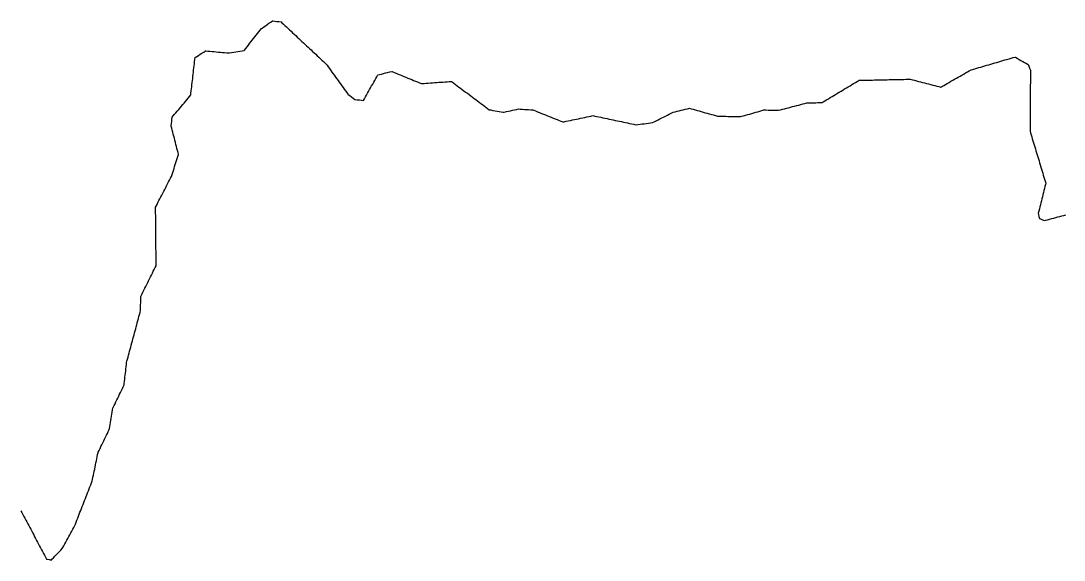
# Model space of a CAD drawing. Header units: millimetres. Extents: x 257 to 2289, y 96 to 1983.
# Drawn here: x 824.6 to 1321, y 96.2 to 352.6 of the extents above; entities that cross this region are included whole.
import ezdxf

# ---------------------------------------------------------------- set-up
doc = ezdxf.new("R2010")
doc.units = ezdxf.units.MM
doc.layers.add('ALL_ISLANDS', color=7, linetype='Continuous')
doc.layers.add('OUTLINE_ISLAND_01', color=7, linetype='Continuous')

msp = doc.modelspace()

# ---------------------------------------------------------------- linework, layer by layer
at = {"layer": 'ALL_ISLANDS'}
msp.add_lwpolyline([(824.5941, 119.6508), (825.0643, 118.7683), (825.5346, 117.8858), (826.0048, 117.0032), (826.4751, 116.1207), (826.9453, 115.2382), (827.4155, 114.3556), (827.8858, 113.4731), (828.356, 112.5906), (828.8263, 111.708), (829.2965, 110.8255), (829.7668, 109.943), (830.237, 109.0604), (830.7073, 108.1779), (831.1775, 107.2954), (831.6478, 106.4128), (832.118, 105.5303), (832.5883, 104.6478), (833.0585, 103.7652), (833.5288, 102.8827), (833.999, 102.0002), (834.4693, 101.1176), (834.9395, 100.2351), (835.4098, 99.3526), (835.88, 98.47), (836.3503, 97.5875), (836.8205, 96.705), (837.1025, 96.6391), (838.0763, 96.4118), (839.0501, 96.1844), (839.4167, 96.5695), (840.1062, 97.2938), (840.7957, 98.0181), (841.4852, 98.7424), (842.1746, 99.4667), (842.8641, 100.1909), (843.5536, 100.9152), (844.2431, 101.6395), (844.514, 102.1318), (844.996, 103.008), (845.478, 103.8842), (845.96, 104.7603), (846.442, 105.6365), (846.924, 106.5126), (847.4061, 107.3888), (847.8881, 108.265), (848.3701, 109.1411), (848.8521, 110.0173), (849.3341, 110.8935), (849.8161, 111.7696), (850.2981, 112.6458), (850.5669, 113.3338), (850.9307, 114.2653), (851.2946, 115.1967), (851.6584, 116.1282), (852.0223, 117.0597), (852.3861, 117.9911), (852.7499, 118.9226), (853.1138, 119.854), (853.4776, 120.7855), (853.8415, 121.717), (854.2053, 122.6484), (854.5692, 123.5799), (854.933, 124.5113), (855.2968, 125.4428), (855.6607, 126.3743), (856.0245, 127.3057), (856.3884, 128.2372), (856.7522, 129.1686), (857.116, 130.1001), (857.4799, 131.0316), (857.8437, 131.963), (858.2076, 132.8945), (858.5714, 133.826), (858.7265, 134.5817), (858.9275, 135.5613), (859.1285, 136.5409), (859.3294, 137.5205), (859.5304, 138.5001), (859.7314, 139.4797), (859.9324, 140.4593), (860.1334, 141.4388), (860.3344, 142.4184), (860.5354, 143.398), (860.7364, 144.3776), (860.9374, 145.3572), (861.1384, 146.3368), (861.3394, 147.3164), (861.4053, 147.4522), (861.8423, 148.3516), (862.2794, 149.2511), (862.7164, 150.1505), (863.1534, 151.05), (863.5904, 151.9494), (864.0274, 152.8489), (864.4645, 153.7483), (864.9015, 154.6478), (865.3385, 155.5472), (865.7755, 156.4467), (866.2125, 157.3461), (866.6496, 158.2456), (866.7282, 158.7001), (866.8987, 159.6854), (867.0692, 160.6708), (867.2398, 161.6561), (867.4103, 162.6415), (867.5808, 163.6269), (867.7513, 164.6122), (867.9219, 165.5976), (868.0924, 166.5829), (868.2629, 167.5683), (868.4334, 168.5536), (868.5339, 168.7607), (868.9707, 169.6603), (869.4075, 170.5598), (869.8443, 171.4594), (870.281, 172.359), (870.7178, 173.2585), (871.1546, 174.1581), (871.5914, 175.0577), (872.0281, 175.9573), (872.4649, 176.8568), (872.9017, 177.7564), (873.3385, 178.656), (873.7752, 179.5555), (873.8418, 180.1755), (873.9485, 181.1698), (874.0553, 182.1641), (874.162, 183.1584), (874.2687, 184.1527), (874.3755, 185.147), (874.4822, 186.1413), (874.5889, 187.1355), (874.6956, 188.1298), (874.8024, 189.1241), (874.9091, 190.1184), (875.0758, 190.7365), (875.3363, 191.702), (875.5967, 192.6675), (875.8572, 193.633), (876.1176, 194.5984), (876.3781, 195.5639), (876.6385, 196.5294), (876.899, 197.4949), (877.1594, 198.4604), (877.4199, 199.4259), (877.6803, 200.3914), (877.9407, 201.3569), (878.2012, 202.3223), (878.4616, 203.2878), (878.7221, 204.2533), (878.9825, 205.2188), (879.243, 206.1843), (879.5034, 207.1498), (879.7639, 208.1153), (880.0243, 209.0808), (880.2848, 210.0463), (880.5452, 211.0117), (880.8057, 211.9772), (881.0661, 212.9427), (881.3265, 213.9082), (881.587, 214.8737), (881.5945, 215.5693), (881.6053, 216.5692), (881.6161, 217.5692), (881.6269, 218.5691), (881.6376, 219.5691), (881.6484, 220.569), (881.6592, 221.569), (881.8145, 221.8789), (882.2625, 222.7729), (882.7105, 223.667), (883.1586, 224.561), (883.6066, 225.455), (884.0546, 226.3491), (884.5026, 227.2431), (884.9506, 228.1371), (885.3986, 229.0312), (885.8466, 229.9252), (886.2946, 230.8192), (886.7426, 231.7133), (887.1906, 232.6073), (887.6386, 233.5013), (888.0866, 234.3954), (888.5346, 235.2894), (888.9826, 236.1834), (888.9749, 237.0177), (888.9657, 238.0176), (888.9565, 239.0176), (888.9472, 240.0175), (888.938, 241.0175), (888.9288, 242.0174), (888.9196, 243.0174), (888.9103, 244.0174), (888.9011, 245.0173), (888.8919, 246.0173), (888.8827, 247.0172), (888.8734, 248.0172), (888.8642, 249.0172), (888.855, 250.0171), (888.8458, 251.0171), (888.8365, 252.017), (888.8273, 253.017), (888.8181, 254.0169), (888.8089, 255.0169), (888.7997, 256.0169), (888.7904, 257.0168), (888.7812, 258.0168), (888.772, 259.0167), (888.7628, 260.0167), (888.7535, 261.0166), (888.7443, 262.0166), (888.7351, 263.0166), (888.7259, 264.0165), (888.9396, 264.4309), (889.398, 265.3196), (889.8565, 266.2083), (890.3149, 267.097), (890.7734, 267.9857), (891.2318, 268.8745), (891.6903, 269.7632), (892.1487, 270.6519), (892.6072, 271.5406), (893.0656, 272.4293), (893.5241, 273.3181), (893.9825, 274.2068), (894.441, 275.0955), (894.8994, 275.9842), (895.3579, 276.873), (895.8163, 277.7617), (896.2748, 278.6504), (896.5744, 279.5936), (896.8771, 280.5467), (897.1798, 281.4997), (897.4825, 282.4528), (897.7853, 283.4059), (898.088, 284.359), (898.3907, 285.312), (898.6935, 286.2651), (898.9962, 287.2182), (899.2989, 288.1713), (899.6017, 289.1244), (899.3833, 289.9737), (899.1342, 290.9422), (898.8852, 291.9107), (898.6362, 292.8792), (898.3871, 293.8477), (898.1381, 294.8162), (897.8891, 295.7847), (897.64, 296.7531), (897.391, 297.7216), (897.142, 298.6901), (896.8929, 299.6586), (896.6439, 300.6271), (896.3949, 301.5956), (896.1459, 302.5641), (896.1661, 302.7506), (896.2744, 303.7447), (896.3826, 304.7388), (896.4908, 305.733), (896.599, 306.7271), (897.1409, 307.3792), (897.78, 308.1484), (898.4191, 308.9175), (899.0582, 309.6866), (899.6973, 310.4557), (900.3364, 311.2248), (900.9755, 311.994), (901.6146, 312.7631), (902.2537, 313.5322), (902.8928, 314.3013), (903.5319, 315.0705), (904.171, 315.8396), (904.8101, 316.6087), (905.4492, 317.3778), (905.5525, 318.2646), (905.6683, 319.2579), (905.784, 320.2511), (905.8997, 321.2444), (906.0155, 322.2377), (906.1312, 323.231), (906.2469, 324.2243), (906.3627, 325.2175), (906.4784, 326.2108), (906.5942, 327.2041), (906.7099, 328.1974), (906.8256, 329.1907), (906.9414, 330.1839), (907.0571, 331.1772), (907.1728, 332.1705), (907.2886, 333.1638), (907.4043, 334.1571), (907.5201, 335.1503), (908.2664, 335.6252), (909.1101, 336.162), (909.9538, 336.6988), (910.7975, 337.2356), (911.6413, 337.7724), (912.485, 338.3092), (912.5846, 338.3004), (913.5807, 338.2127), (914.5768, 338.1249), (915.573, 338.0372), (916.5691, 337.9494), (917.5653, 337.8617), (918.5614, 337.7739), (919.5576, 337.6862), (920.5537, 337.5984), (921.5498, 337.5107), (922.546, 337.423), (923.5421, 337.3352), (923.9148, 337.3952), (924.9021, 337.5541), (925.8894, 337.7129), (926.8767, 337.8718), (927.864, 338.0307), (928.8513, 338.1896), (929.8386, 338.3485), (930.8259, 338.5073), (930.9897, 338.7139), (931.6112, 339.4973), (932.2328, 340.2807), (932.8543, 341.0641), (933.4758, 341.8475), (934.0973, 342.6308), (934.7189, 343.4142), (935.3404, 344.1976), (935.9619, 344.981), (936.5834, 345.7644), (937.2049, 346.5478), (937.8265, 347.3312), (938.448, 348.1146), (939.0695, 348.898), (939.39, 349.1238), (940.2074, 349.6998), (941.0249, 350.2757), (941.8424, 350.8517), (942.6599, 351.4277), (943.4773, 352.0036), (944.2948, 352.5796), (944.4431, 352.5627), (945.4367, 352.4499), (946.4303, 352.337), (947.4239, 352.2242), (948.4175, 352.1113), (948.8271, 351.7278), (949.557, 351.0443), (950.2869, 350.3607), (951.0169, 349.6772), (951.7468, 348.9937), (952.4767, 348.3102), (953.2066, 347.6266), (953.9366, 346.9431), (954.6665, 346.2596), (955.3964, 345.5761), (956.1263, 344.8925), (956.8563, 344.209), (957.5862, 343.5255), (958.3161, 342.8419), (959.046, 342.1584), (959.776, 341.4749), (960.5059, 340.7914), (961.2358, 340.1078), (961.9657, 339.4243), (962.6957, 338.7408), (963.4256, 338.0573), (964.1555, 337.3737), (964.8854, 336.6902), (965.6154, 336.0067), (966.3453, 335.3231), (967.0752, 334.6396), (967.8051, 333.9561), (968.5351, 333.2726), (969.265, 332.589), (969.9949, 331.9055), (970.2923, 331.4928), (970.8769, 330.6815), (971.4616, 329.8702), (972.0462, 329.0589), (972.6309, 328.2476), (973.2155, 327.4363), (973.8001, 326.6251), (974.3848, 325.8138), (974.9694, 325.0025), (975.5541, 324.1912), (976.1387, 323.3799), (976.7233, 322.5686), (977.308, 321.7573), (977.8926, 320.946), (978.4772, 320.1347), (979.0619, 319.3234), (979.6465, 318.5121), (980.2312, 317.7008), (980.2971, 317.6513), (981.0965, 317.0505), (981.8958, 316.4497), (982.6952, 315.8489), (983.4946, 315.2481), (983.7024, 315.2252), (984.6964, 315.1161), (985.6904, 315.0069), (986.6845, 314.8978), (987.6785, 314.7886), (988.0966, 315.5348), (988.5855, 316.4071), (989.0744, 317.2795), (989.5632, 318.1519), (990.0521, 319.0242), (990.541, 319.8966), (991.0298, 320.7689), (991.5187, 321.6413), (992.0075, 322.5137), (992.4964, 323.386), (992.9853, 324.2584), (993.4741, 325.1307), (993.963, 326.0031), (994.4519, 326.8755), (995.2448, 327.0749), (996.2146, 327.3187), (997.1844, 327.5626), (998.1542, 327.8065), (999.124, 328.0504), (1000.0938, 328.2943), (1001.0637, 328.5382), (1001.3212, 328.4331), (1002.2472, 328.0556), (1003.1732, 327.678), (1004.0992, 327.3004), (1005.0251, 326.9228), (1005.9511, 326.5452), (1006.8771, 326.1676), (1007.8031, 325.79), (1008.729, 325.4125), (1009.655, 325.0349), (1010.581, 324.6573), (1011.507, 324.2797), (1012.4329, 323.9021), (1013.3589, 323.5245), (1014.2849, 323.147), (1015.2109, 322.7694), (1015.495, 322.79), (1016.4924, 322.8625), (1017.4897, 322.935), (1018.4871, 323.0075), (1019.4845, 323.08), (1020.4818, 323.1525), (1021.4792, 323.225), (1022.4766, 323.2975), (1023.4739, 323.37), (1024.4713, 323.4425), (1025.4687, 323.515), (1026.466, 323.5875), (1027.4634, 323.66), (1028.4608, 323.7325), (1029.4581, 323.805), (1029.8382, 323.5211), (1030.6393, 322.9226), (1031.4405, 322.3241), (1032.2416, 321.7256), (1033.0427, 321.1271), (1033.8438, 320.5286), (1034.645, 319.9301), (1035.4461, 319.3316), (1036.2472, 318.7331), (1037.0483, 318.1346), (1037.8495, 317.5362), (1038.6506, 316.9377), (1039.4517, 316.3392), (1040.2529, 315.7407), (1041.054, 315.1422), (1041.8551, 314.5437), (1042.6562, 313.9452), (1043.4574, 313.3467), (1044.2585, 312.7482), (1045.0596, 312.1497), (1045.8607, 311.5512), (1046.6619, 310.9527), (1047.463, 310.3542), (1048.2556, 310.2122), (1049.2399, 310.0358), (1050.2243, 309.8593), (1051.2086, 309.6829), (1052.1929, 309.5065), (1053.1772, 309.3301), (1054.1615, 309.1537), (1054.631, 309.2522), (1055.6096, 309.4576), (1056.5883, 309.6629), (1057.567, 309.8683), (1058.5457, 310.0737), (1059.5244, 310.2791), (1060.5031, 310.4844), (1061.4817, 310.6898), (1062.2283, 310.6436), (1063.2264, 310.5818), (1064.2245, 310.52), (1065.2226, 310.4582), (1066.2207, 310.3964), (1067.2188, 310.3345), (1068.2169, 310.2727), (1068.6182, 310.111), (1069.5457, 309.7372), (1070.4733, 309.3634), (1071.4008, 308.9897), (1072.3283, 308.6159), (1073.2558, 308.2421), (1074.1834, 307.8684), (1075.1109, 307.4946), (1076.0384, 307.1208), (1076.9659, 306.747), (1077.8934, 306.3733), (1078.821, 305.9995), (1079.7485, 305.6257), (1080.676, 305.2519), (1081.6035, 304.8782), (1082.531, 304.5044), (1083.1284, 304.6301), (1084.1069, 304.8361), (1085.0855, 305.0421), (1086.064, 305.248), (1087.0426, 305.454), (1088.0212, 305.66), (1088.9997, 305.8659), (1089.9783, 306.0719), (1090.9568, 306.2779), (1091.9354, 306.4838), (1092.914, 306.6898), (1093.8925, 306.8957), (1094.8711, 307.1017), (1095.8496, 307.3077), (1096.8282, 307.5136), (1097.6331, 307.3439), (1098.6116, 307.1377), (1099.5901, 306.9314), (1100.5686, 306.7251), (1101.5471, 306.5188), (1102.5255, 306.3125), (1103.504, 306.1062), (1104.4825, 305.8999), (1105.461, 305.6936), (1106.4395, 305.4873), (1107.418, 305.281), (1108.3965, 305.0747), (1109.375, 304.8684), (1110.3535, 304.6621), (1111.332, 304.4558), (1112.3104, 304.2495), (1113.2889, 304.0432), (1114.2674, 303.8369), (1115.2459, 303.6306), (1116.2244, 303.4243), (1117.2029, 303.2181), (1117.2187, 303.22), (1118.2114, 303.3404), (1119.2041, 303.4609), (1120.1968, 303.5813), (1121.1896, 303.7017), (1122.1823, 303.8222), (1123.175, 303.9426), (1124.1677, 304.0631), (1125.1604, 304.1835), (1125.9988, 304.6075), (1126.8912, 305.0589), (1127.7836, 305.5102), (1128.6759, 305.9615), (1129.5683, 306.4128), (1130.4606, 306.8641), (1131.353, 307.3155), (1132.2454, 307.7668), (1133.1377, 308.2181), (1134.0301, 308.6694), (1134.9225, 309.1207), (1134.9359, 309.1241), (1135.9068, 309.3635), (1136.8777, 309.6029), (1137.8486, 309.8424), (1138.8195, 310.0818), (1139.7905, 310.3212), (1140.7614, 310.5607), (1141.7323, 310.8001), (1142.7032, 311.0396), (1143.5135, 310.8127), (1144.4764, 310.5431), (1145.4394, 310.2735), (1146.4024, 310.0039), (1147.3654, 309.7343), (1148.3283, 309.4647), (1149.2913, 309.1951), (1150.2543, 308.9255), (1151.2172, 308.6559), (1152.1802, 308.3863), (1153.1432, 308.1167), (1154.1062, 307.8471), (1155.0691, 307.5775), (1156.0321, 307.3079), (1156.0618, 307.3072), (1157.0615, 307.2845), (1158.0613, 307.2618), (1159.061, 307.2391), (1160.0608, 307.2164), (1161.0605, 307.1937), (1162.0603, 307.1709), (1163.06, 307.1482), (1164.0597, 307.1255), (1165.0595, 307.1028), (1166.0592, 307.0801), (1167.059, 307.0574), (1167.5495, 307.1983), (1168.5106, 307.4744), (1169.4717, 307.7505), (1170.4329, 308.0265), (1171.394, 308.3026), (1172.3551, 308.5787), (1173.3163, 308.8548), (1174.2774, 309.1309), (1175.2385, 309.407), (1176.1997, 309.683), (1177.1608, 309.9591), (1178.1219, 310.2352), (1179.1127, 310.212), (1180.1125, 310.1886), (1181.1122, 310.1651), (1182.1119, 310.1417), (1183.1116, 310.1183), (1184.1114, 310.0949), (1185.1111, 310.0714), (1186.0071, 310.3048), (1186.9748, 310.5568), (1187.9425, 310.8088), (1188.9103, 311.0608), (1189.878, 311.3128), (1190.8457, 311.5648), (1191.8134, 311.8168), (1192.7812, 312.0688), (1193.7489, 312.3209), (1194.7166, 312.5729), (1195.6843, 312.8249), (1196.6521, 313.0769), (1197.6198, 313.3289), (1198.5875, 313.5809), (1198.8569, 313.5873), (1199.8566, 313.611), (1200.8563, 313.6347), (1201.856, 313.6584), (1202.8557, 313.6821), (1203.8555, 313.7059), (1204.8552, 313.7296), (1205.8549, 313.7533), (1206.2879, 314.0143), (1207.1443, 314.5306), (1208.0007, 315.0468), (1208.8572, 315.5631), (1209.7136, 316.0794), (1210.57, 316.5956), (1211.4265, 317.1119), (1212.2829, 317.6282), (1213.1393, 318.1444), (1213.9957, 318.6607), (1214.8522, 319.177), (1215.7086, 319.6933), (1216.565, 320.2095), (1217.4214, 320.7258), (1218.2779, 321.2421), (1219.1343, 321.7583), (1219.9907, 322.2746), (1220.8471, 322.7909), (1221.7036, 323.3071), (1222.56, 323.8234), (1223.4164, 324.3397), (1223.7514, 324.3465), (1224.7512, 324.3667), (1225.751, 324.3869), (1226.7508, 324.4072), (1227.7506, 324.4274), (1228.7504, 324.4476), (1229.7502, 324.4679), (1230.75, 324.4881), (1231.7498, 324.5083), (1232.7496, 324.5286), (1233.7494, 324.5488), (1234.7492, 324.569), (1235.749, 324.5893), (1236.7488, 324.6095), (1237.7486, 324.6297), (1238.7483, 324.65), (1239.7481, 324.6702), (1240.7479, 324.6904), (1241.7477, 324.7107), (1242.7475, 324.7309), (1243.7473, 324.7511), (1244.7471, 324.7714), (1245.7469, 324.7916), (1246.7467, 324.8119), (1247.7465, 324.8321), (1247.8134, 324.815), (1248.7823, 324.5673), (1249.7511, 324.3197), (1250.72, 324.072), (1251.6888, 323.8244), (1252.6577, 323.5767), (1253.6265, 323.3291), (1254.5954, 323.0814), (1255.5642, 322.8338), (1256.5331, 322.5861), (1257.5019, 322.3385), (1258.4708, 322.0908), (1259.4396, 321.8432), (1260.4085, 321.5955), (1261.3773, 321.3479), (1262.3462, 321.1002), (1262.8202, 321.3702), (1263.6892, 321.865), (1264.5581, 322.3599), (1265.4271, 322.8548), (1266.2961, 323.3496), (1267.165, 323.8445), (1268.034, 324.3393), (1268.903, 324.8342), (1269.772, 325.3291), (1270.6409, 325.8239), (1271.5099, 326.3188), (1272.3789, 326.8137), (1273.2478, 327.3085), (1274.1168, 327.8034), (1274.9858, 328.2982), (1275.8548, 328.7931), (1276.7237, 329.288), (1277.4935, 329.5122), (1278.4536, 329.7919), (1279.4137, 330.0715), (1280.3738, 330.3512), (1281.3339, 330.6309), (1282.294, 330.9105), (1283.2541, 331.1902), (1284.2142, 331.4699), (1285.1743, 331.7496), (1286.1344, 332.0292), (1287.0945, 332.3089), (1288.0546, 332.5886), (1289.0147, 332.8682), (1289.9748, 333.1479), (1290.9349, 333.4276), (1291.895, 333.7072), (1292.8551, 333.9869), (1293.8152, 334.2666), (1294.7752, 334.5462), (1295.7353, 334.8259), (1296.6954, 335.1056), (1297.6555, 335.3852), (1297.8548, 335.2726), (1298.7253, 334.7804), (1299.5958, 334.2882), (1300.4663, 333.796), (1301.3368, 333.3039), (1302.2073, 332.8117), (1303.0778, 332.3195), (1303.9483, 331.8273), (1304.2433, 331.0646), (1304.6041, 330.132), (1304.9649, 329.1993), (1304.9642, 329.0797), (1304.9578, 328.0798), (1304.9515, 327.0798), (1304.9452, 326.0798), (1304.9388, 325.0798), (1304.9325, 324.0798), (1304.9262, 323.0799), (1304.9198, 322.0799), (1304.9135, 321.0799), (1304.9071, 320.0799), (1304.9008, 319.0799), (1304.8945, 318.08), (1304.8881, 317.08), (1304.8818, 316.08), (1304.8754, 315.08), (1304.8691, 314.08), (1304.8628, 313.0801), (1304.8564, 312.0801), (1304.8501, 311.0801), (1304.8438, 310.0801), (1304.8374, 309.0801), (1304.8311, 308.0802), (1304.8247, 307.0802), (1304.8184, 306.0802), (1304.8121, 305.0802), (1304.8057, 304.0802), (1304.7994, 303.0803), (1304.7931, 302.0803), (1304.7867, 301.0803), (1304.7804, 300.0803), (1304.9959, 299.3689), (1305.2858, 298.4119), (1305.5757, 297.4548), (1305.8656, 296.4978), (1306.1555, 295.5407), (1306.4454, 294.5837), (1306.7353, 293.6266), (1307.0252, 292.6695), (1307.3151, 291.7125), (1307.605, 290.7554), (1307.8949, 289.7984), (1308.1848, 288.8413), (1308.4747, 287.8843), (1308.7646, 286.9272), (1309.0545, 285.9701), (1309.3444, 285.0131), (1309.6343, 284.056), (1309.9242, 283.099), (1310.2141, 282.1419), (1310.504, 281.1849), (1310.7939, 280.2278), (1311.0838, 279.2707), (1311.3737, 278.3137), (1311.6636, 277.3566), (1311.9535, 276.3996), (1312.2434, 275.4425), (1312.0814, 274.7864), (1311.8417, 273.8155), (1311.602, 272.8447), (1311.3623, 271.8738), (1311.1226, 270.903), (1310.883, 269.9321), (1310.6433, 268.9613), (1310.4036, 267.9904), (1310.1639, 267.0196), (1309.9242, 266.0487), (1309.6845, 265.0779), (1309.4448, 264.107), (1309.2052, 263.1362), (1308.9655, 262.1653), (1308.7258, 261.1945), (1308.8498, 260.5561), (1309.0405, 259.5745), (1309.2312, 258.5928), (1309.758, 258.3841), (1310.6878, 258.0159), (1311.6175, 257.6476), (1312.1848, 257.799), (1313.151, 258.0568), (1314.1172, 258.3145), (1315.0834, 258.5723), (1316.0496, 258.8301), (1317.0158, 259.0879), (1317.982, 259.3456), (1318.9482, 259.6034), (1319.9144, 259.8612), (1320.8806, 260.119), (1321.8468, 260.3767)], dxfattribs=at)
at = {"layer": 'OUTLINE_ISLAND_01'}
msp.add_lwpolyline([(824.5941, 119.6508), (825.0643, 118.7683), (825.5346, 117.8858), (826.0048, 117.0032), (826.4751, 116.1207), (826.9453, 115.2382), (827.4155, 114.3556), (827.8858, 113.4731), (828.356, 112.5906), (828.8263, 111.708), (829.2965, 110.8255), (829.7668, 109.943), (830.237, 109.0604), (830.7073, 108.1779), (831.1775, 107.2954), (831.6478, 106.4128), (832.118, 105.5303), (832.5883, 104.6478), (833.0585, 103.7652), (833.5288, 102.8827), (833.999, 102.0002), (834.4693, 101.1176), (834.9395, 100.2351), (835.4098, 99.3526), (835.88, 98.47), (836.3503, 97.5875), (836.8205, 96.705), (837.1025, 96.6391), (838.0763, 96.4118), (839.0501, 96.1844), (839.4167, 96.5695), (840.1062, 97.2938), (840.7957, 98.0181), (841.4852, 98.7424), (842.1746, 99.4667), (842.8641, 100.1909), (843.5536, 100.9152), (844.2431, 101.6395), (844.514, 102.1318), (844.996, 103.008), (845.478, 103.8842), (845.96, 104.7603), (846.442, 105.6365), (846.924, 106.5126), (847.4061, 107.3888), (847.8881, 108.265), (848.3701, 109.1411), (848.8521, 110.0173), (849.3341, 110.8935), (849.8161, 111.7696), (850.2981, 112.6458), (850.5669, 113.3338), (850.9307, 114.2653), (851.2946, 115.1967), (851.6584, 116.1282), (852.0223, 117.0597), (852.3861, 117.9911), (852.7499, 118.9226), (853.1138, 119.854), (853.4776, 120.7855), (853.8415, 121.717), (854.2053, 122.6484), (854.5692, 123.5799), (854.933, 124.5113), (855.2968, 125.4428), (855.6607, 126.3743), (856.0245, 127.3057), (856.3884, 128.2372), (856.7522, 129.1686), (857.116, 130.1001), (857.4799, 131.0316), (857.8437, 131.963), (858.2076, 132.8945), (858.5714, 133.826), (858.7265, 134.5817), (858.9275, 135.5613), (859.1285, 136.5409), (859.3294, 137.5205), (859.5304, 138.5001), (859.7314, 139.4797), (859.9324, 140.4593), (860.1334, 141.4388), (860.3344, 142.4184), (860.5354, 143.398), (860.7364, 144.3776), (860.9374, 145.3572), (861.1384, 146.3368), (861.3394, 147.3164), (861.4053, 147.4522), (861.8423, 148.3516), (862.2794, 149.2511), (862.7164, 150.1505), (863.1534, 151.05), (863.5904, 151.9494), (864.0274, 152.8489), (864.4645, 153.7483), (864.9015, 154.6478), (865.3385, 155.5472), (865.7755, 156.4467), (866.2125, 157.3461), (866.6496, 158.2456), (866.7282, 158.7001), (866.8987, 159.6854), (867.0692, 160.6708), (867.2398, 161.6561), (867.4103, 162.6415), (867.5808, 163.6269), (867.7513, 164.6122), (867.9219, 165.5976), (868.0924, 166.5829), (868.2629, 167.5683), (868.4334, 168.5536), (868.5339, 168.7607), (868.9707, 169.6603), (869.4075, 170.5598), (869.8443, 171.4594), (870.281, 172.359), (870.7178, 173.2585), (871.1546, 174.1581), (871.5914, 175.0577), (872.0281, 175.9573), (872.4649, 176.8568), (872.9017, 177.7564), (873.3385, 178.656), (873.7752, 179.5555), (873.8418, 180.1755), (873.9485, 181.1698), (874.0553, 182.1641), (874.162, 183.1584), (874.2687, 184.1527), (874.3755, 185.147), (874.4822, 186.1413), (874.5889, 187.1355), (874.6956, 188.1298), (874.8024, 189.1241), (874.9091, 190.1184), (875.0758, 190.7365), (875.3363, 191.702), (875.5967, 192.6675), (875.8572, 193.633), (876.1176, 194.5984), (876.3781, 195.5639), (876.6385, 196.5294), (876.899, 197.4949), (877.1594, 198.4604), (877.4199, 199.4259), (877.6803, 200.3914), (877.9407, 201.3569), (878.2012, 202.3223), (878.4616, 203.2878), (878.7221, 204.2533), (878.9825, 205.2188), (879.243, 206.1843), (879.5034, 207.1498), (879.7639, 208.1153), (880.0243, 209.0808), (880.2848, 210.0463), (880.5452, 211.0117), (880.8057, 211.9772), (881.0661, 212.9427), (881.3265, 213.9082), (881.587, 214.8737), (881.5945, 215.5693), (881.6053, 216.5692), (881.6161, 217.5692), (881.6269, 218.5691), (881.6376, 219.5691), (881.6484, 220.569), (881.6592, 221.569), (881.8145, 221.8789), (882.2625, 222.7729), (882.7105, 223.667), (883.1586, 224.561), (883.6066, 225.455), (884.0546, 226.3491), (884.5026, 227.2431), (884.9506, 228.1371), (885.3986, 229.0312), (885.8466, 229.9252), (886.2946, 230.8192), (886.7426, 231.7133), (887.1906, 232.6073), (887.6386, 233.5013), (888.0866, 234.3954), (888.5346, 235.2894), (888.9826, 236.1834), (888.9749, 237.0177), (888.9657, 238.0176), (888.9565, 239.0176), (888.9472, 240.0175), (888.938, 241.0175), (888.9288, 242.0174), (888.9196, 243.0174), (888.9103, 244.0174), (888.9011, 245.0173), (888.8919, 246.0173), (888.8827, 247.0172), (888.8734, 248.0172), (888.8642, 249.0172), (888.855, 250.0171), (888.8458, 251.0171), (888.8365, 252.017), (888.8273, 253.017), (888.8181, 254.0169), (888.8089, 255.0169), (888.7997, 256.0169), (888.7904, 257.0168), (888.7812, 258.0168), (888.772, 259.0167), (888.7628, 260.0167), (888.7535, 261.0166), (888.7443, 262.0166), (888.7351, 263.0166), (888.7259, 264.0165), (888.9396, 264.4309), (889.398, 265.3196), (889.8565, 266.2083), (890.3149, 267.097), (890.7734, 267.9857), (891.2318, 268.8745), (891.6903, 269.7632), (892.1487, 270.6519), (892.6072, 271.5406), (893.0656, 272.4293), (893.5241, 273.3181), (893.9825, 274.2068), (894.441, 275.0955), (894.8994, 275.9842), (895.3579, 276.873), (895.8163, 277.7617), (896.2748, 278.6504), (896.5744, 279.5936), (896.8771, 280.5467), (897.1798, 281.4997), (897.4825, 282.4528), (897.7853, 283.4059), (898.088, 284.359), (898.3907, 285.312), (898.6935, 286.2651), (898.9962, 287.2182), (899.2989, 288.1713), (899.6017, 289.1244), (899.3833, 289.9737), (899.1342, 290.9422), (898.8852, 291.9107), (898.6362, 292.8792), (898.3871, 293.8477), (898.1381, 294.8162), (897.8891, 295.7847), (897.64, 296.7531), (897.391, 297.7216), (897.142, 298.6901), (896.8929, 299.6586), (896.6439, 300.6271), (896.3949, 301.5956), (896.1459, 302.5641), (896.1661, 302.7506), (896.2744, 303.7447), (896.3826, 304.7388), (896.4908, 305.733), (896.599, 306.7271), (897.1409, 307.3792), (897.78, 308.1484), (898.4191, 308.9175), (899.0582, 309.6866), (899.6973, 310.4557), (900.3364, 311.2248), (900.9755, 311.994), (901.6146, 312.7631), (902.2537, 313.5322), (902.8928, 314.3013), (903.5319, 315.0705), (904.171, 315.8396), (904.8101, 316.6087), (905.4492, 317.3778), (905.5525, 318.2646), (905.6683, 319.2579), (905.784, 320.2511), (905.8997, 321.2444), (906.0155, 322.2377), (906.1312, 323.231), (906.2469, 324.2243), (906.3627, 325.2175), (906.4784, 326.2108), (906.5942, 327.2041), (906.7099, 328.1974), (906.8256, 329.1907), (906.9414, 330.1839), (907.0571, 331.1772), (907.1728, 332.1705), (907.2886, 333.1638), (907.4043, 334.1571), (907.5201, 335.1503), (908.2664, 335.6252), (909.1101, 336.162), (909.9538, 336.6988), (910.7975, 337.2356), (911.6413, 337.7724), (912.485, 338.3092), (912.5846, 338.3004), (913.5807, 338.2127), (914.5768, 338.1249), (915.573, 338.0372), (916.5691, 337.9494), (917.5653, 337.8617), (918.5614, 337.7739), (919.5576, 337.6862), (920.5537, 337.5984), (921.5498, 337.5107), (922.546, 337.423), (923.5421, 337.3352), (923.9148, 337.3952), (924.9021, 337.5541), (925.8894, 337.7129), (926.8767, 337.8718), (927.864, 338.0307), (928.8513, 338.1896), (929.8386, 338.3485), (930.8259, 338.5073), (930.9897, 338.7139), (931.6112, 339.4973), (932.2328, 340.2807), (932.8543, 341.0641), (933.4758, 341.8475), (934.0973, 342.6308), (934.7189, 343.4142), (935.3404, 344.1976), (935.9619, 344.981), (936.5834, 345.7644), (937.2049, 346.5478), (937.8265, 347.3312), (938.448, 348.1146), (939.0695, 348.898), (939.39, 349.1238), (940.2074, 349.6998), (941.0249, 350.2757), (941.8424, 350.8517), (942.6599, 351.4277), (943.4773, 352.0036), (944.2948, 352.5796), (944.4431, 352.5627), (945.4367, 352.4499), (946.4303, 352.337), (947.4239, 352.2242), (948.4175, 352.1113), (948.8271, 351.7278), (949.557, 351.0443), (950.2869, 350.3607), (951.0169, 349.6772), (951.7468, 348.9937), (952.4767, 348.3102), (953.2066, 347.6266), (953.9366, 346.9431), (954.6665, 346.2596), (955.3964, 345.5761), (956.1263, 344.8925), (956.8563, 344.209), (957.5862, 343.5255), (958.3161, 342.8419), (959.046, 342.1584), (959.776, 341.4749), (960.5059, 340.7914), (961.2358, 340.1078), (961.9657, 339.4243), (962.6957, 338.7408), (963.4256, 338.0573), (964.1555, 337.3737), (964.8854, 336.6902), (965.6154, 336.0067), (966.3453, 335.3231), (967.0752, 334.6396), (967.8051, 333.9561), (968.5351, 333.2726), (969.265, 332.589), (969.9949, 331.9055), (970.2923, 331.4928), (970.8769, 330.6815), (971.4616, 329.8702), (972.0462, 329.0589), (972.6309, 328.2476), (973.2155, 327.4363), (973.8001, 326.6251), (974.3848, 325.8138), (974.9694, 325.0025), (975.5541, 324.1912), (976.1387, 323.3799), (976.7233, 322.5686), (977.308, 321.7573), (977.8926, 320.946), (978.4772, 320.1347), (979.0619, 319.3234), (979.6465, 318.5121), (980.2312, 317.7008), (980.2971, 317.6513), (981.0965, 317.0505), (981.8958, 316.4497), (982.6952, 315.8489), (983.4946, 315.2481), (983.7024, 315.2252), (984.6964, 315.1161), (985.6904, 315.0069), (986.6845, 314.8978), (987.6785, 314.7886), (988.0966, 315.5348), (988.5855, 316.4071), (989.0744, 317.2795), (989.5632, 318.1519), (990.0521, 319.0242), (990.541, 319.8966), (991.0298, 320.7689), (991.5187, 321.6413), (992.0075, 322.5137), (992.4964, 323.386), (992.9853, 324.2584), (993.4741, 325.1307), (993.963, 326.0031), (994.4519, 326.8755), (995.2448, 327.0749), (996.2146, 327.3187), (997.1844, 327.5626), (998.1542, 327.8065), (999.124, 328.0504), (1000.0938, 328.2943), (1001.0637, 328.5382), (1001.3212, 328.4331), (1002.2472, 328.0556), (1003.1732, 327.678), (1004.0992, 327.3004), (1005.0251, 326.9228), (1005.9511, 326.5452), (1006.8771, 326.1676), (1007.8031, 325.79), (1008.729, 325.4125), (1009.655, 325.0349), (1010.581, 324.6573), (1011.507, 324.2797), (1012.4329, 323.9021), (1013.3589, 323.5245), (1014.2849, 323.147), (1015.2109, 322.7694), (1015.495, 322.79), (1016.4924, 322.8625), (1017.4897, 322.935), (1018.4871, 323.0075), (1019.4845, 323.08), (1020.4818, 323.1525), (1021.4792, 323.225), (1022.4766, 323.2975), (1023.4739, 323.37), (1024.4713, 323.4425), (1025.4687, 323.515), (1026.466, 323.5875), (1027.4634, 323.66), (1028.4608, 323.7325), (1029.4581, 323.805), (1029.8382, 323.5211), (1030.6393, 322.9226), (1031.4405, 322.3241), (1032.2416, 321.7256), (1033.0427, 321.1271), (1033.8438, 320.5286), (1034.645, 319.9301), (1035.4461, 319.3316), (1036.2472, 318.7331), (1037.0483, 318.1346), (1037.8495, 317.5362), (1038.6506, 316.9377), (1039.4517, 316.3392), (1040.2529, 315.7407), (1041.054, 315.1422), (1041.8551, 314.5437), (1042.6562, 313.9452), (1043.4574, 313.3467), (1044.2585, 312.7482), (1045.0596, 312.1497), (1045.8607, 311.5512), (1046.6619, 310.9527), (1047.463, 310.3542), (1048.2556, 310.2122), (1049.2399, 310.0358), (1050.2243, 309.8593), (1051.2086, 309.6829), (1052.1929, 309.5065), (1053.1772, 309.3301), (1054.1615, 309.1537), (1054.631, 309.2522), (1055.6096, 309.4576), (1056.5883, 309.6629), (1057.567, 309.8683), (1058.5457, 310.0737), (1059.5244, 310.2791), (1060.5031, 310.4844), (1061.4817, 310.6898), (1062.2283, 310.6436), (1063.2264, 310.5818), (1064.2245, 310.52), (1065.2226, 310.4582), (1066.2207, 310.3964), (1067.2188, 310.3345), (1068.2169, 310.2727), (1068.6182, 310.111), (1069.5457, 309.7372), (1070.4733, 309.3634), (1071.4008, 308.9897), (1072.3283, 308.6159), (1073.2558, 308.2421), (1074.1834, 307.8684), (1075.1109, 307.4946), (1076.0384, 307.1208), (1076.9659, 306.747), (1077.8934, 306.3733), (1078.821, 305.9995), (1079.7485, 305.6257), (1080.676, 305.2519), (1081.6035, 304.8782), (1082.531, 304.5044), (1083.1284, 304.6301), (1084.1069, 304.8361), (1085.0855, 305.0421), (1086.064, 305.248), (1087.0426, 305.454), (1088.0212, 305.66), (1088.9997, 305.8659), (1089.9783, 306.0719), (1090.9568, 306.2779), (1091.9354, 306.4838), (1092.914, 306.6898), (1093.8925, 306.8957), (1094.8711, 307.1017), (1095.8496, 307.3077), (1096.8282, 307.5136), (1097.6331, 307.3439), (1098.6116, 307.1377), (1099.5901, 306.9314), (1100.5686, 306.7251), (1101.5471, 306.5188), (1102.5255, 306.3125), (1103.504, 306.1062), (1104.4825, 305.8999), (1105.461, 305.6936), (1106.4395, 305.4873), (1107.418, 305.281), (1108.3965, 305.0747), (1109.375, 304.8684), (1110.3535, 304.6621), (1111.332, 304.4558), (1112.3104, 304.2495), (1113.2889, 304.0432), (1114.2674, 303.8369), (1115.2459, 303.6306), (1116.2244, 303.4243), (1117.2029, 303.2181), (1117.2187, 303.22), (1118.2114, 303.3404), (1119.2041, 303.4609), (1120.1968, 303.5813), (1121.1896, 303.7017), (1122.1823, 303.8222), (1123.175, 303.9426), (1124.1677, 304.0631), (1125.1604, 304.1835), (1125.9988, 304.6075), (1126.8912, 305.0589), (1127.7836, 305.5102), (1128.6759, 305.9615), (1129.5683, 306.4128), (1130.4606, 306.8641), (1131.353, 307.3155), (1132.2454, 307.7668), (1133.1377, 308.2181), (1134.0301, 308.6694), (1134.9225, 309.1207), (1134.9359, 309.1241), (1135.9068, 309.3635), (1136.8777, 309.6029), (1137.8486, 309.8424), (1138.8195, 310.0818), (1139.7905, 310.3212), (1140.7614, 310.5607), (1141.7323, 310.8001), (1142.7032, 311.0396), (1143.5135, 310.8127), (1144.4764, 310.5431), (1145.4394, 310.2735), (1146.4024, 310.0039), (1147.3654, 309.7343), (1148.3283, 309.4647), (1149.2913, 309.1951), (1150.2543, 308.9255), (1151.2172, 308.6559), (1152.1802, 308.3863), (1153.1432, 308.1167), (1154.1062, 307.8471), (1155.0691, 307.5775), (1156.0321, 307.3079), (1156.0618, 307.3072), (1157.0615, 307.2845), (1158.0613, 307.2618), (1159.061, 307.2391), (1160.0608, 307.2164), (1161.0605, 307.1937), (1162.0603, 307.1709), (1163.06, 307.1482), (1164.0597, 307.1255), (1165.0595, 307.1028), (1166.0592, 307.0801), (1167.059, 307.0574), (1167.5495, 307.1983), (1168.5106, 307.4744), (1169.4717, 307.7505), (1170.4329, 308.0265), (1171.394, 308.3026), (1172.3551, 308.5787), (1173.3163, 308.8548), (1174.2774, 309.1309), (1175.2385, 309.407), (1176.1997, 309.683), (1177.1608, 309.9591), (1178.1219, 310.2352), (1179.1127, 310.212), (1180.1125, 310.1886), (1181.1122, 310.1651), (1182.1119, 310.1417), (1183.1116, 310.1183), (1184.1114, 310.0949), (1185.1111, 310.0714), (1186.0071, 310.3048), (1186.9748, 310.5568), (1187.9425, 310.8088), (1188.9103, 311.0608), (1189.878, 311.3128), (1190.8457, 311.5648), (1191.8134, 311.8168), (1192.7812, 312.0688), (1193.7489, 312.3209), (1194.7166, 312.5729), (1195.6843, 312.8249), (1196.6521, 313.0769), (1197.6198, 313.3289), (1198.5875, 313.5809), (1198.8569, 313.5873), (1199.8566, 313.611), (1200.8563, 313.6347), (1201.856, 313.6584), (1202.8557, 313.6821), (1203.8555, 313.7059), (1204.8552, 313.7296), (1205.8549, 313.7533), (1206.2879, 314.0143), (1207.1443, 314.5306), (1208.0007, 315.0468), (1208.8572, 315.5631), (1209.7136, 316.0794), (1210.57, 316.5956), (1211.4265, 317.1119), (1212.2829, 317.6282), (1213.1393, 318.1444), (1213.9957, 318.6607), (1214.8522, 319.177), (1215.7086, 319.6933), (1216.565, 320.2095), (1217.4214, 320.7258), (1218.2779, 321.2421), (1219.1343, 321.7583), (1219.9907, 322.2746), (1220.8471, 322.7909), (1221.7036, 323.3071), (1222.56, 323.8234), (1223.4164, 324.3397), (1223.7514, 324.3465), (1224.7512, 324.3667), (1225.751, 324.3869), (1226.7508, 324.4072), (1227.7506, 324.4274), (1228.7504, 324.4476), (1229.7502, 324.4679), (1230.75, 324.4881), (1231.7498, 324.5083), (1232.7496, 324.5286), (1233.7494, 324.5488), (1234.7492, 324.569), (1235.749, 324.5893), (1236.7488, 324.6095), (1237.7486, 324.6297), (1238.7483, 324.65), (1239.7481, 324.6702), (1240.7479, 324.6904), (1241.7477, 324.7107), (1242.7475, 324.7309), (1243.7473, 324.7511), (1244.7471, 324.7714), (1245.7469, 324.7916), (1246.7467, 324.8119), (1247.7465, 324.8321), (1247.8134, 324.815), (1248.7823, 324.5673), (1249.7511, 324.3197), (1250.72, 324.072), (1251.6888, 323.8244), (1252.6577, 323.5767), (1253.6265, 323.3291), (1254.5954, 323.0814), (1255.5642, 322.8338), (1256.5331, 322.5861), (1257.5019, 322.3385), (1258.4708, 322.0908), (1259.4396, 321.8432), (1260.4085, 321.5955), (1261.3773, 321.3479), (1262.3462, 321.1002), (1262.8202, 321.3702), (1263.6892, 321.865), (1264.5581, 322.3599), (1265.4271, 322.8548), (1266.2961, 323.3496), (1267.165, 323.8445), (1268.034, 324.3393), (1268.903, 324.8342), (1269.772, 325.3291), (1270.6409, 325.8239), (1271.5099, 326.3188), (1272.3789, 326.8137), (1273.2478, 327.3085), (1274.1168, 327.8034), (1274.9858, 328.2982), (1275.8548, 328.7931), (1276.7237, 329.288), (1277.4935, 329.5122), (1278.4536, 329.7919), (1279.4137, 330.0715), (1280.3738, 330.3512), (1281.3339, 330.6309), (1282.294, 330.9105), (1283.2541, 331.1902), (1284.2142, 331.4699), (1285.1743, 331.7496), (1286.1344, 332.0292), (1287.0945, 332.3089), (1288.0546, 332.5886), (1289.0147, 332.8682), (1289.9748, 333.1479), (1290.9349, 333.4276), (1291.895, 333.7072), (1292.8551, 333.9869), (1293.8152, 334.2666), (1294.7752, 334.5462), (1295.7353, 334.8259), (1296.6954, 335.1056), (1297.6555, 335.3852), (1297.8548, 335.2726), (1298.7253, 334.7804), (1299.5958, 334.2882), (1300.4663, 333.796), (1301.3368, 333.3039), (1302.2073, 332.8117), (1303.0778, 332.3195), (1303.9483, 331.8273), (1304.2433, 331.0646), (1304.6041, 330.132), (1304.9649, 329.1993), (1304.9642, 329.0797), (1304.9578, 328.0798), (1304.9515, 327.0798), (1304.9452, 326.0798), (1304.9388, 325.0798), (1304.9325, 324.0798), (1304.9262, 323.0799), (1304.9198, 322.0799), (1304.9135, 321.0799), (1304.9071, 320.0799), (1304.9008, 319.0799), (1304.8945, 318.08), (1304.8881, 317.08), (1304.8818, 316.08), (1304.8754, 315.08), (1304.8691, 314.08), (1304.8628, 313.0801), (1304.8564, 312.0801), (1304.8501, 311.0801), (1304.8438, 310.0801), (1304.8374, 309.0801), (1304.8311, 308.0802), (1304.8247, 307.0802), (1304.8184, 306.0802), (1304.8121, 305.0802), (1304.8057, 304.0802), (1304.7994, 303.0803), (1304.7931, 302.0803), (1304.7867, 301.0803), (1304.7804, 300.0803), (1304.9959, 299.3689), (1305.2858, 298.4119), (1305.5757, 297.4548), (1305.8656, 296.4978), (1306.1555, 295.5407), (1306.4454, 294.5837), (1306.7353, 293.6266), (1307.0252, 292.6695), (1307.3151, 291.7125), (1307.605, 290.7554), (1307.8949, 289.7984), (1308.1848, 288.8413), (1308.4747, 287.8843), (1308.7646, 286.9272), (1309.0545, 285.9701), (1309.3444, 285.0131), (1309.6343, 284.056), (1309.9242, 283.099), (1310.2141, 282.1419), (1310.504, 281.1849), (1310.7939, 280.2278), (1311.0838, 279.2707), (1311.3737, 278.3137), (1311.6636, 277.3566), (1311.9535, 276.3996), (1312.2434, 275.4425), (1312.0814, 274.7864), (1311.8417, 273.8155), (1311.602, 272.8447), (1311.3623, 271.8738), (1311.1226, 270.903), (1310.883, 269.9321), (1310.6433, 268.9613), (1310.4036, 267.9904), (1310.1639, 267.0196), (1309.9242, 266.0487), (1309.6845, 265.0779), (1309.4448, 264.107), (1309.2052, 263.1362), (1308.9655, 262.1653), (1308.7258, 261.1945), (1308.8498, 260.5561), (1309.0405, 259.5745), (1309.2312, 258.5928), (1309.758, 258.3841), (1310.6878, 258.0159), (1311.6175, 257.6476), (1312.1848, 257.799), (1313.151, 258.0568), (1314.1172, 258.3145), (1315.0834, 258.5723), (1316.0496, 258.8301), (1317.0158, 259.0879), (1317.982, 259.3456), (1318.9482, 259.6034), (1319.9144, 259.8612), (1320.8806, 260.119), (1321.8468, 260.3767)], dxfattribs=at)

doc.saveas('drawing.dxf')
